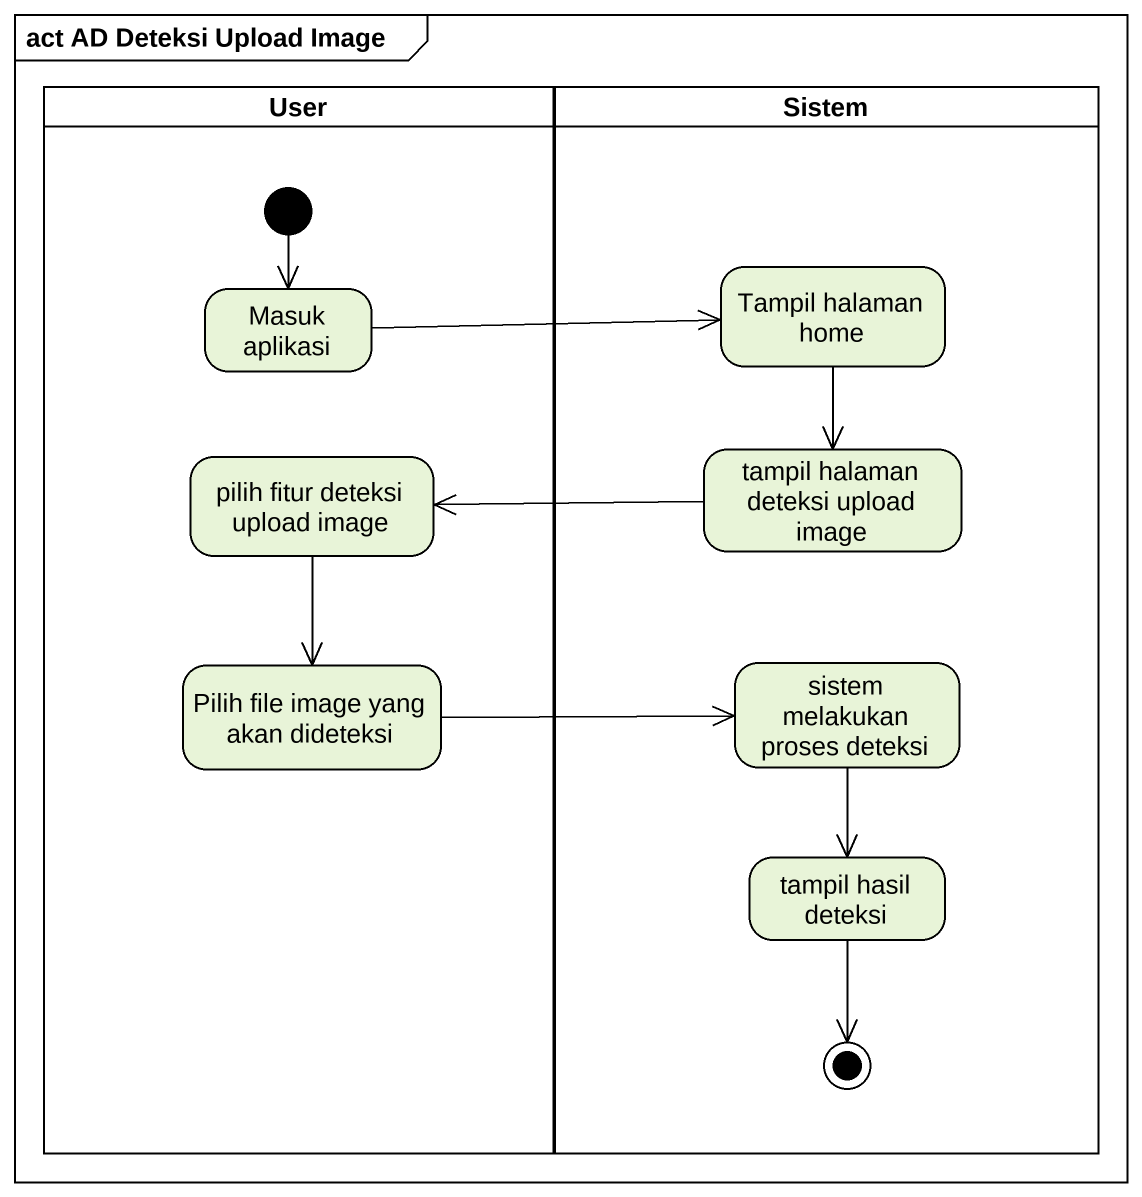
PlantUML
@startuml
mainframe act AD Deteksi Upload Image
hide empty description
state User <<partition>> {
  state "Masuk aplikasi" as Masuk_aplikasi
  state "pilih fitur deteksi upload image" as pilih_fitur_deteksi_upload
  state "Pilih file image yang akan dideteksi" as Pilih_file_image_yang_akan
  [*] --> Masuk_aplikasi
}
state Sistem <<partition>> {
  state "Tampil halaman home" as Tampil_halaman_home
  state "tampil halaman deteksi upload image" as tampil_halaman_deteksi
  state "sistem melakukan proses deteksi" as sistem_melakukan_proses
  state "tampil hasil deteksi" as tampil_hasil_deteksi
  tampil_hasil_deteksi --> [*]
}
Tampil_halaman_home --> tampil_halaman_deteksi
Masuk_aplikasi -right-> Tampil_halaman_home
pilih_fitur_deteksi_upload --> Pilih_file_image_yang_akan
tampil_halaman_deteksi -left-> pilih_fitur_deteksi_upload
Pilih_file_image_yang_akan -right-> sistem_melakukan_proses
sistem_melakukan_proses --> tampil_hasil_deteksi
@enduml
